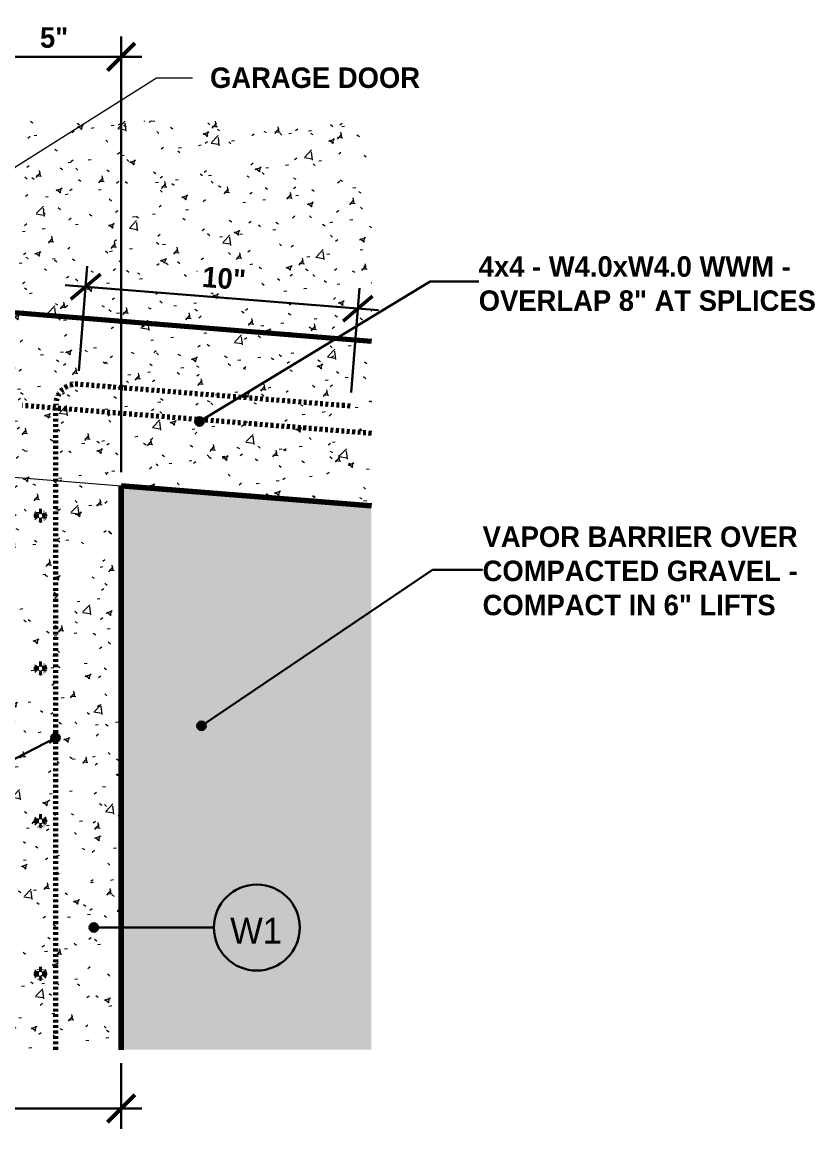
# Model space of a CAD drawing. Header units: inches. Extents: x 2619 to 6090, y -258 to 503.
# Drawn here: x 6060.9 to 6089.93, y -65.95 to -25.44 of the extents above; entities that cross this region are included whole.
import ezdxf

# ---------------------------------------------------------------- set-up
doc = ezdxf.new("R2010")
doc.units = ezdxf.units.IN
doc.header["$MEASUREMENT"] = 0
doc.linetypes.add('Dash', pattern=[0.25, 0.125, -0.125])
doc.linetypes.add('Dash 1_16_', pattern=[0.125, 0.0625, -0.0625])
for name, color, linetype, lineweight in [('A-ANNO-DIMS', 211, 'Continuous', 9), ('A-ANNO-DIMS-8', 211, 'Continuous', 9), ('A-ANNO-IDEN', 131, 'Continuous', 30), ('A-ANNO-NOTE', 131, 'Continuous', 30), ('A-DETL', 90, 'Continuous', 9), ('A-FLOR', 192, 'Continuous', 18), ('A-FLOR-MCUT', 51, 'Continuous', 18), ('A-FLOR-PATT', 8, 'Continuous', 60), ('A-WALL-IDEN', 211, 'Continuous', 30), ('A-WALL-PATT', 111, 'Continuous', 18), ('G-ANNO-TEXT', 231, 'Continuous', 9), ('S-FNDN', 32, 'Continuous', 18)]:
    doc.layers.add(name, color=color, linetype=linetype, lineweight=lineweight)
doc.styles.add('Century Gothic_2', font='', dxfattribs={"height": 0.944882})
doc.styles.add('Century Gothic_B_1', font='', dxfattribs={"height": 0.75})
doc.styles.get('Century Gothic_2').set_extended_font_data('Century Gothic')
doc.styles.get('Century Gothic_B_1').set_extended_font_data('Century Gothic', bold=True)
doc.dimstyles.new('OD__1_16__Tol___1', dxfattribs={"dimscale": 12, "dimtxt": 0.783126, "dimasz": 0.083333, "dimexe": 0.0625, "dimexo": 0.041667, "dimgap": 0.010417, "dimtad": 1, "dimdec": 4, "dimrnd": 0.0625, "dimzin": 3, "dimdsep": 46, "dimlunit": 4, "dimtxsty": 'Century Gothic_B_1', "dimblk1": 'OBLIQUE', "dimblk2": 'OBLIQUE', "dimsah": 1, "dimcen": 0.09, "dimdle": 0.0625, "dimazin": 0, "dimtfac": 1, "dimtdec": 4, "dimtix": 1, "dimtmove": 0, "dimatfit": 3, "dimfxl": 1, "dimtvp": 1, "dimtfill": 1, "dimfrac": 2, "dimtolj": 1, "dimtzin": 0, "dimlwd": 30, "dimlwe": 30, "dimarcsym": 2})
doc.dimstyles.new('OD__1_4__Tol___1', dxfattribs={"dimscale": 12, "dimtxt": 0.783126, "dimasz": 0.083333, "dimexe": 0.0625, "dimexo": 0.041667, "dimgap": 0.010417, "dimtad": 1, "dimrnd": 0.25, "dimzin": 1, "dimdsep": 46, "dimlunit": 4, "dimtxsty": 'Century Gothic_B_1', "dimblk1": 'OBLIQUE', "dimblk2": 'OBLIQUE', "dimsah": 1, "dimcen": 0.09, "dimdle": 0.0625, "dimazin": 0, "dimtfac": 1, "dimtdec": 4, "dimtix": 1, "dimtmove": 0, "dimatfit": 3, "dimfxl": 1, "dimtvp": 1, "dimtfill": 1, "dimfrac": 2, "dimtolj": 1, "dimtzin": 0, "dimlwd": 30, "dimlwe": 30, "dimarcsym": 2})
pattern_1 = [(50, (6356.033, 0), (2.295291, -0.20023), [0.24, -2.64]), (355, (6356.033, 0), (-0.443919, 2.406849), [0.192, -2.112]), (100.451, (6356.224, -0.017), (1.851477, 2.206452), [0.204, -2.244]), (46.184, (6356.033, 0.64), (3.414983, -0.529882), [0.36, -3.96]), (96.636, (6356.317, 0.596), (2.990774, 3.117504), [0.306, -3.365]), (351.184, (6356.033, 0.64), (2.991117, 3.117406), [0.288, -3.168]), (21, (6356.353, 0.48), (1.910434, -1.287904), [0.24, -2.64]), (326, (6356.353, 0.48), (0.778604, 2.320293), [0.192, -2.112]), (71.451, (6356.512, 0.373), (2.689047, 1.032193), [0.204, -2.244]), (37.5, (6356.03305, 0), (0.0388938, 1.064692), [0.106, -1.981, 0.106, -2.038, -2.12]), (37.5, (6356.03305, 0), (0.0388938, 1.064692), [-4.23, 0.106, -2.014]), (7.5, (6356.033, 0), (0.841523, 1.2616343), [0.106, -1.117, 0.106, -1.933, -0.808]), (7.5, (6356.033, 0), (0.841523, 1.2616343), [-3.261, 0.106, -0.702]), (327.5, (6355.31905, 0), (1.7078417, -0.0718797), [0.106, -0.694, 0.106, -2.39, -3.312]), (327.5, (6355.31905, 0), (1.7078417, -0.0718797), [-3.296, 0.106, -3.206]), (317.5, (6354.999, 0), (1.865863, 0.320695), [0.106, -0.934, 0.106, -1.552, -2.352]), (317.5, (6354.999, 0), (1.865863, 0.320695), [-2.698, 0.106, -2.246])]

# ---------------------------------------------------------------- blocks, each defined once
blk = doc.blocks.new('Floors 1 - Floors 1-1684033-DETAIL - GARAGE - ENTRY')
at = {"layer": 'A-FLOR-PATT', "lineweight": 9}
blk.add_hatch(color=256, dxfattribs=at).paths.add_polyline_path([(-3806.17, -63.052), (-3806.17, -43.145), (-3815.324, -42.413), (-3815.324, -63.052)], flags=0)
at = {"layer": 'A-FLOR', "lineweight": 70}
for p, q in [((-3806.17, -43.145), (-3815.324, -42.413)), ((-3815.324, -42.413), (-3815.324, -63.052))]:
    blk.add_line(p, q, dxfattribs=at)
blk = doc.blocks.new('DIMBLOCK22-DETAIL - GARAGE - ENTRY')
at = {"layer": 'A-ANNO-DIMS-8', "lineweight": 30}
for p, q in [((6059.534, -35.494), (6059.534, -25.961)), ((6064.534, -41.913), (6064.534, -25.961)), ((6059.534, -26.711), (6065.284, -26.711)), ((6059.534, -26.711), (6059.534, -35.494)), ((6064.534, -26.711), (6064.534, -41.913))]:
    blk.add_line(p, q, dxfattribs=at)
at = {"layer": 'A-ANNO-DIMS-8', "lineweight": 50}
for p, q in [((6059.534, -26.711), (6060.034, -26.211)), ((6064.534, -26.711), (6065.034, -26.211)), ((6059.534, -26.711), (6059.034, -27.211)), ((6064.534, -26.711), (6064.034, -27.211))]:
    blk.add_line(p, q, dxfattribs=at)
at = {"layer": 'A-ANNO-DIMS-8', "color": 0, "lineweight": 30, "insert": (6061.556, -25.625), "char_height": 0.75, "width": 1.14859, "attachment_point": 1, "line_spacing_factor": 0.984502, "style": 'Century Gothic_B_1', "bg_fill": 3, "box_fill_scale": 1.25, "bg_fill_color": 256, "bg_fill_true_color": 13158600, "bg_fill_transparency": 0}
blk.add_mtext('5"', dxfattribs=at)
blk = doc.blocks.new('_Oblique')
at = {"color": 0, "linetype": 'ByBlock', "lineweight": -2}
blk.add_line((-0.5, -0.5), (0.5, 0.5), dxfattribs=at)
blk = doc.blocks.new('Wall Type - Familia4-287244-DETAIL - GARAGE - ENTRY')
at = {"layer": 'A-WALL-IDEN'}
blk.add_circle((-3810.363, -58.58), 1.575, dxfattribs=at)
blk = doc.blocks.new('DIMBLOCK23-DETAIL - GARAGE - ENTRY')
at = {"layer": 'A-ANNO-DIMS-8', "lineweight": 30}
for p, q in [((6050.534, -65.199), (6050.534, -63.546)), ((6064.534, -65.199), (6064.534, -63.546)), ((6050.534, -63.608), (6050.534, -65.949)), ((6064.534, -63.608), (6064.534, -65.949)), ((6049.784, -65.199), (6065.284, -65.199))]:
    blk.add_line(p, q, dxfattribs=at)
at = {"layer": 'A-ANNO-DIMS-8', "lineweight": 50}
for p, q in [((6050.534, -65.199), (6051.034, -64.699)), ((6064.534, -65.199), (6065.034, -64.699)), ((6050.534, -65.199), (6050.034, -65.699)), ((6064.534, -65.199), (6064.034, -65.699))]:
    blk.add_line(p, q, dxfattribs=at)
at = {"layer": 'A-ANNO-DIMS-8', "color": 0, "lineweight": 30, "insert": (6056.136, -64.113), "char_height": 0.75, "width": 3.35626, "attachment_point": 1, "line_spacing_factor": 0.984502, "style": 'Century Gothic_B_1', "bg_fill": 3, "box_fill_scale": 1.25, "bg_fill_color": 256, "bg_fill_true_color": 13158600, "bg_fill_transparency": 0}
blk.add_mtext('1\' - 2"', dxfattribs=at)
blk = doc.blocks.new('DIMBLOCK24-DETAIL - GARAGE - ENTRY')
at = {"layer": 'A-ANNO-DIMS-8', "lineweight": 30}
for p, q in [((6062.982, -38.196), (6063.288, -34.376)), ((6073.944, -35.981), (6062.481, -35.064)), ((6063.228, -35.124), (6062.982, -38.196)), ((6072.951, -38.994), (6073.256, -35.174)), ((6073.196, -35.921), (6072.951, -38.994))]:
    blk.add_line(p, q, dxfattribs=at)
at = {"layer": 'A-ANNO-DIMS-8', "lineweight": 50}
for p, q in [((6063.228, -35.124), (6063.766, -34.665)), ((6063.228, -35.124), (6062.69, -35.582)), ((6073.196, -35.921), (6073.735, -35.463)), ((6073.196, -35.921), (6072.658, -36.38))]:
    blk.add_line(p, q, dxfattribs=at)
at = {"layer": 'A-ANNO-DIMS-8', "color": 0, "lineweight": 30, "insert": (6067.531, -34.378), "char_height": 0.75, "width": 1.84967, "attachment_point": 1, "rotation": 355.4261, "line_spacing_factor": 0.984502, "style": 'Century Gothic_B_1', "bg_fill": 3, "box_fill_scale": 1.25, "bg_fill_color": 256, "bg_fill_true_color": 13158600, "bg_fill_transparency": 0}
blk.add_mtext('10"', dxfattribs=at)

msp = doc.modelspace()

# ---------------------------------------------------------------- hatches: boundary and pattern name
at = {"layer": 'A-ANNO-IDEN'}
h = msp.add_hatch(color=256, dxfattribs=at)
edge = h.paths.add_edge_path(flags=0)
edge.add_arc((6067.47209, -51.19815), 0.15625, 0, 360)
at = {"layer": 'A-ANNO-NOTE'}
h = msp.add_hatch(color=256, dxfattribs=at)
edge = h.paths.add_edge_path(flags=0)
edge.add_arc((6067.39929, -40.05406), 0.15625, 0, 360)
h = msp.add_hatch(color=256, dxfattribs=at)
edge = h.paths.add_edge_path(flags=0)
edge.add_arc((6062.12192, -51.63238), 0.15625, 0, 360)
at = {"layer": 'A-FLOR-PATT', "lineweight": 9}
h = msp.add_hatch(dxfattribs=at)
h.set_pattern_fill('FP_16', color=256, style=0, pattern_type=2)
h.set_pattern_definition(pattern_1)
h.paths.add_polyline_path([(6073.68837, -43.14461), (6073.68837, -37.12548), (6059.53431, -35.99413), (6059.53431, -42.01326), (6064.53431, -42.41292)], flags=0)
at = {"layer": 'A-WALL-IDEN'}
h = msp.add_hatch(color=256, dxfattribs=at)
edge = h.paths.add_edge_path(flags=0)
edge.add_arc((6063.52687, -58.58004), 0.15625, 0, 360)
at = {"layer": 'A-WALL-PATT', "lineweight": 9}
h = msp.add_hatch(dxfattribs=at)
h.set_pattern_fill('FP_18', color=256, style=0, pattern_type=2)
h.set_pattern_definition(pattern_1)
h.paths.add_polyline_path([(6073.68837, -37.12548), (6073.68837, -29.05502), (6060.53431, -29.05502), (6060.53431, -36.07406), (6069.65454, -36.80305)], flags=0)
h = msp.add_hatch(dxfattribs=at)
h.set_pattern_fill('FP_16', color=256, style=0, pattern_type=2)
h.set_pattern_definition(pattern_1)
h.paths.add_polyline_path([(6051.60406, -63.05235), (6064.53431, -63.05235), (6064.53431, -42.41292), (6059.53431, -42.01326), (6059.53431, -42), (6059.03431, -42.00521), (6050.53431, -42.35937), (6050.53431, -63.05235)], flags=0)

# ---------------------------------------------------------------- linework, layer by layer
at = {"layer": 'A-ANNO-IDEN'}
for p, q in [((6067.47209, -51.19815), (6075.93224, -45.48184)), ((6075.93224, -45.48184), (6077.76146, -45.48184))]:
    msp.add_line(p, q, dxfattribs=at)
msp.add_circle((6067.47209, -51.19815), 0.15625, dxfattribs=at)
at = {"layer": 'A-ANNO-NOTE'}
for p, q in [((6067.39929, -40.05406), (6075.83937, -34.93528)), ((6075.83937, -34.93528), (6077.61961, -34.93528)), ((6062.12192, -51.63238), (6040.35984, -62.88999))]:
    msp.add_line(p, q, dxfattribs=at)
for centre in [(6067.39929, -40.05406), (6062.12192, -51.63238)]:
    msp.add_circle(centre, 0.15625, dxfattribs=at)
at = {"layer": 'A-DETL', "linetype": 'Dash 1_16_', "lineweight": 70}
for p, q in [((6072.91068, -39.49227), (6062.94252, -38.69482)), ((6073.68837, -40.49201), (6060.91539, -39.47017)), ((6062.13271, -63.05235), (6062.13271, -39.44243))]:
    msp.add_line(p, q, dxfattribs=at)
for centre, radius, start, end in [((6062.88271, -39.44243), 0.75, 85.426079, 180), ((6061.57395, -43.50451), 0.15908, 0, 180), ((6061.57395, -43.50451), 0.15908, 180, 0), ((6061.57395, -49.094), 0.15908, 0, 180), ((6061.57395, -49.094), 0.15908, 180, 0), ((6061.57395, -54.68349), 0.15908, 0, 180), ((6061.57395, -54.68349), 0.15908, 180, 0), ((6061.57395, -60.27298), 0.15908, 0, 180), ((6061.57395, -60.27298), 0.15908, 180, 0)]:
    msp.add_arc(centre, radius, start, end, dxfattribs=at)
at = {"layer": 'A-FLOR', "lineweight": 70}
for p, q in [((6073.68837, -37.12548), (6059.53431, -35.99413)), ((6064.53431, -42.41292), (6073.68837, -43.14461))]:
    msp.add_line(p, q, dxfattribs=at)
at = {"layer": 'A-FLOR-MCUT'}
msp.add_line((6059.53431, -42.01326), (6064.53431, -42.41292), dxfattribs=at)
at = {"layer": 'A-WALL-IDEN'}
for p, q in [((6063.52687, -58.58004), (6065.88653, -58.58004)), ((6065.88653, -58.58004), (6067.92072, -58.58004))]:
    msp.add_line(p, q, dxfattribs=at)
msp.add_circle((6063.52687, -58.58004), 0.15625, dxfattribs=at)
at = {"layer": 'G-ANNO-TEXT', "color": 147, "lineweight": 20}
msp.add_line((6065.81736, -27.47117), (6067.14199, -27.47117), dxfattribs=at)
at = {"layer": 'S-FNDN', "lineweight": 70}
msp.add_line((6064.53431, -63.05235), (6064.53431, -42.41292), dxfattribs=at)

# ---------------------------------------------------------------- block references
at = {"layer": 'A-FLOR', "linetype": 'Dash'}
msp.add_blockref('Floors 1 - Floors 1-1684033-DETAIL - GARAGE - ENTRY', (9879.85805, 0), dxfattribs=at)
at = {"layer": 'A-WALL-IDEN'}
msp.add_blockref('Wall Type - Familia4-287244-DETAIL - GARAGE - ENTRY', (9879.85805, 0), dxfattribs=at)

# ---------------------------------------------------------------- texts
at = {"layer": 'A-ANNO-IDEN', "lineweight": 9, "char_height": 0.75, "attachment_point": 1, "style": 'Century Gothic_B_1'}
for s, insert, width in [('VAPOR BARRIER OVER', (6077.76146, -43.89791), 13.60975), ('COMPACTED GRAVEL -', (6077.76146, -45.14791), 14.26625), ('COMPACT IN 6" LIFTS', (6077.76146, -46.39791), 12.7765)]:
    msp.add_mtext(s, dxfattribs=dict(at, insert=insert, width=width))
at = {"layer": 'A-ANNO-NOTE', "lineweight": 9, "char_height": 0.75, "attachment_point": 1, "style": 'Century Gothic_B_1'}
for s, insert, width in [('4x4 - W4.0xW4.0 WWM -', (6077.61961, -34.0066), 14.847), ('OVERLAP 8" AT SPLICES', (6077.61961, -35.2566), 14.11475)]:
    msp.add_mtext(s, dxfattribs=dict(at, insert=insert, width=width))
at = {"layer": 'A-WALL-IDEN', "lineweight": 9, "insert": (6068.52004, -58.22009), "char_height": 0.944882, "width": 2.39875, "attachment_point": 1, "style": 'Century Gothic_2'}
msp.add_mtext('W1', dxfattribs=at)
at = {"layer": 'G-ANNO-TEXT', "color": 147, "lineweight": 20, "insert": (6067.78199, -27.09617), "char_height": 0.75, "width": 9.72125, "attachment_point": 1, "style": 'Century Gothic_B_1'}
msp.add_mtext('GARAGE DOOR', dxfattribs=at)

# ---------------------------------------------------------------- next in the draw order: dimensions: what is measured, and where the dimension line sits
at = {"layer": 'A-ANNO-DIMS', "lineweight": 30}
for base, p1, p2, dimstyle, override, picture, middle in [((6064.53431, -26.71095), (6059.53431, -35.99413), (6064.53431, -42.41292), 'OD__1_16__Tol___1', {"dimpost": '<>', "dimfxl": 8.136393}, 'DIMBLOCK22-DETAIL - GARAGE - ENTRY', (6062.03431, -26.20151)), ((6064.53431, -65.19916), (6050.53431, -63.10841), (6064.53431, -63.10841), 'OD__1_4__Tol___1', {"dimpost": '<>', "dimfxl": 14}, 'DIMBLOCK23-DETAIL - GARAGE - ENTRY', (6057.53431, -64.68972))]:
    dim = msp.add_linear_dim(base=base, p1=p1, p2=p2, dimstyle=dimstyle, override=override, dxfattribs=at)
    dim.commit()
    dim.dimension.update_dxf_attribs({"geometry": picture, "text_midpoint": middle})

# ---------------------------------------------------------------- next in the draw order: linework, layer by layer
at = {"layer": 'G-ANNO-TEXT', "color": 147, "lineweight": 20}
msp.add_line((6059.39045, -31.53187), (6065.81736, -27.47117), dxfattribs=at)

# ---------------------------------------------------------------- next in the draw order: dimensions: what is measured, and where the dimension line sits
at = {"layer": 'A-ANNO-DIMS', "lineweight": 30}
dim = msp.add_linear_dim(base=(6063.22821, -35.12379), p1=(6072.91068, -39.49227), p2=(6062.94252, -38.69482), angle=355.426079, dimstyle='OD__1_16__Tol___1', override={"dimpost": '<>', "dimfxl": 10}, dxfattribs=at)
dim.commit()
dim.dimension.update_dxf_attribs({"geometry": 'DIMBLOCK24-DETAIL - GARAGE - ENTRY', "text_midpoint": (6068.25366, -35.0053)})

doc.saveas('drawing.dxf')
